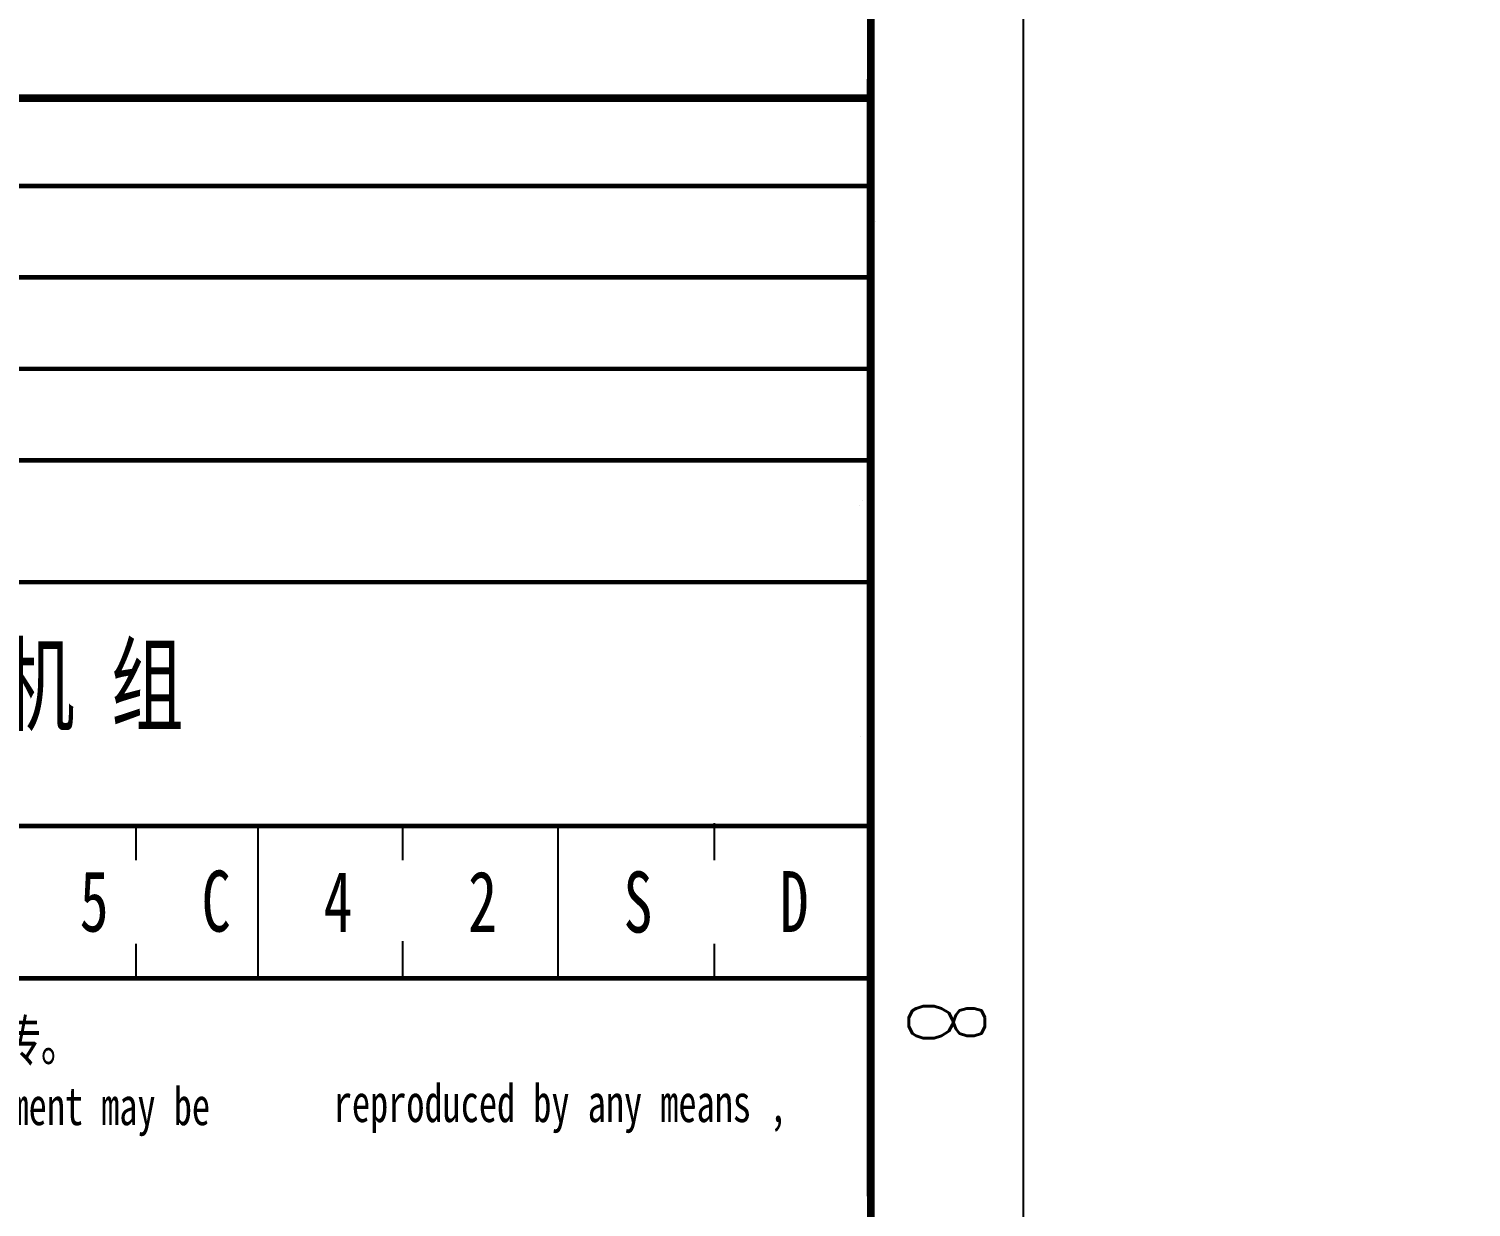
# Model space of a CAD drawing. Header units: inches. Extents: x 4934 to 62552, y 337132 to 403113.
# Drawn here: x 43722 to 48455, y 342673 to 346540 of the extents above; entities that cross this region are included whole.
import ezdxf

# ---------------------------------------------------------------- set-up
doc = ezdxf.new("R2010")
doc.units = ezdxf.units.IN
doc.header["$MEASUREMENT"] = 0
doc.layers.add('1', color=7, linetype='Continuous')
doc.styles.add('HZbine', font='txt_____.ttf', dxfattribs={"width": 0.7, "bigfont": 'HZTXT'})
doc.styles.get("Standard").update_dxf_attribs({"font": 'txt', "bigfont": 'gbcbig.shx'})
doc.styles.add('宋体', font='', dxfattribs={"width": 0.7})
doc.styles.get('宋体').set_extended_font_data('SimSun')
doc.dimstyles.new('Standard-yuanban', dxfattribs={"dimtxt": 800, "dimasz": 0.18, "dimexe": 0.18, "dimexo": 0.0625, "dimgap": 0.09, "dimtad": 0, "dimtih": 1, "dimtoh": 1, "dimdec": 4, "dimlfac": 0.02, "dimzin": 0, "dimdsep": 46, "dimtxsty": 'Standard', "dimcen": 0.09, "dimadec": 0, "dimazin": 0, "dimtfac": 1, "dimtdec": 4, "dimtofl": 0, "dimtmove": 0, "dimatfit": 3, "dimfxl": 1, "dimtolj": 1, "dimtzin": 0, "dimarcsym": 0})

# ---------------------------------------------------------------- blocks, each defined once
blk = doc.blocks.new('图签')
at = {"layer": '1'}
for p, q in [((-0.198, 59.709), (-0.198, 133.013)), ((0, 60.055), (0, 131.762)), ((-0.526, 105.359), (-0.526, 105.359)), ((-0.526, 105.359), (-0.526, 105.359)), ((-0.526, 105.359), (-0.526, 105.359)), ((-0.526, 105.359), (-0.526, 105.359)), ((-0.723, 105.013), (-0.723, 105.013)), ((-0.723, 105.013), (-0.723, 105.013)), ((-0.723, 105.013), (-0.723, 105.013)), ((-0.723, 105.013), (-0.723, 105.013)), ((-48.198, 81.763), (-48.198, 84)), ((-40.198, 74), (-40.198, 84)), ((-30.708, 81.753), (-30.708, 84)), ((-20.506, 73.94), (-20.506, 83.94)), ((-10.259, 81.763), (-10.259, 84.172)), ((-48.198, 74), (-48.198, 76.266)), ((-30.708, 74.093), (-30.708, 76.438)), ((-10.259, 74), (-10.259, 76.266)), ((-0.198, 74), (-180.198, 74))]:
    blk.add_line(p, q, dxfattribs=at)
at = {"layer": '1', "color": 7}
for p, q in [((0.338, 123.67), (0.338, 123.67)), ((0.338, 123.67), (0.338, 123.67)), ((0.338, 123.67), (0.338, 123.67)), ((0.338, 123.67), (0.338, 123.67)), ((-0.693, 89.896), (-0.693, 89.896)), ((-0.693, 89.896), (-0.693, 89.896)), ((-0.693, 89.896), (-0.693, 89.896)), ((-0.693, 89.896), (-0.693, 89.896))]:
    blk.add_line(p, q, dxfattribs=at)
at = {"layer": '1', "color": 7, "const_width": 0.5}
blk.add_lwpolyline([(-180, 0), (0, 0), (0, 131.762), (-180, 131.762)], close=True, dxfattribs=at)
at = {"layer": '1', "color": 7, "const_width": 0.3}
for points in [[(-180.198, 126), (-0.198, 126)], [(-180.198, 120), (-0.198, 120)], [(-180.198, 114), (-0.198, 114)], [(-180.198, 108), (-0.198, 108)], [(-180.198, 100), (-0.198, 100)], [(-180.198, 84), (-0.198, 84)], [(-180.198, 74), (-0.198, 74)], [(-180, 74), (0, 74)]]:
    blk.add_lwpolyline(points, dxfattribs=at)
at = {"linetype": 'Continuous', "attachment_point": 5, "style": '宋体'}
for s, width, heights, insert, char_height in [('浙 江 金 七 门 核 电 厂 1、2 号 机 组', 163.69906, [-6.648], (-89.207, 92.989), 5), ('5', 5.7748, [-4], (-50.962, 79.033), 4), ('C', 5.7748, [-4], (-42.962, 79.033), 4), ('4', 5.7748, [-4], (-34.962, 79.033), 4), ('2', 5.7748, [-4], (-25.472, 79.033), 4), ('S', 5.7748, [-4], (-15.27, 78.973), 4), ('D', 5.7748, [-4], (-5.024, 79.033), 4)]:
    blk.add_mtext_dynamic_manual_height_columns(s, width=width, gutter_width=1, heights=heights, dxfattribs=dict(at, insert=insert, char_height=char_height))
at = {"layer": '1', "color": 7, "ltscale": 0.8, "style": '宋体', "width": 0.7}
for s, height, p in [('本文件产权属中国核电工程有限公司（CNPE）所有，未经书面许可，不得以任何方式复制、传播、发表和外传。', 2.7, (-178.198, 68.56)), ('This document is the property of China Nuclear Power Engineering CO.,LTD (CNPE) , no part of this document may be', 2.5, (-177.884, 64.365)), ('reproduced by any means , ', 2.5, (-35.239, 64.565))]:
    blk.add_text(s, height=height, dxfattribs=at).set_placement(p)
blk = doc.blocks.new('*U5')
blk.add_blockref('图签', (0, 0))
blk = doc.blocks.new('*D4')
at = {"color": 0, "lineweight": -2, "transparency": 16777216}
for p, q in [((46984.5, 398670.2), (59741.2, 398670.2)), ((59741, 398670), (59741, 369345.2)), ((59741, 339220.3), (59741, 368545.1)), ((46984.5, 339220.2), (59741.2, 339220.2))]:
    blk.add_line(p, q, dxfattribs=at)
at = {"color": 0, "transparency": 16777216}
for points in [[(59740.9, 398670), (59741, 398670), (59741, 398670.2)], [(59740.9, 339220.3), (59741, 339220.3), (59741, 339220.2)]]:
    blk.add_solid(points, dxfattribs=at)
at = {"layer": 'Defpoints', "color": 0, "transparency": 16777216}
for p in [(46984.4, 398670.2), (59741, 398670.2), (46984.4, 339220.2)]:
    blk.add_point(p, dxfattribs=at)
at = {"color": 0, "transparency": 16777216, "insert": (59741, 368945.2), "char_height": 800, "attachment_point": 5}
blk.add_mtext('\\A1;1189.0000', dxfattribs=at)

msp = doc.modelspace()

# ---------------------------------------------------------------- linework, layer by layer
at = {"color": 4, "flags": 128}
msp.add_lwpolyline([(46984.44132, 398670.15573), (46984.44132, 339220.15573)], dxfattribs=at)
at = {"const_width": 25}
msp.add_lwpolyline([(46484.44132, 397420.15573), (46484.44132, 339724.15573), (5434.44132, 339724.15573), (5434.44132, 397420.15573)], close=True, dxfattribs=at)

# ---------------------------------------------------------------- block references
at = {"xscale": 50, "yscale": 50, "zscale": 50}
msp.add_blockref('*U5', (46484.44132, 339724.15573), dxfattribs=at)

# ---------------------------------------------------------------- texts
at = {"color": 0, "style": 'HZbine', "width": 0.7}
msp.add_text('8', height=250, rotation=270, dxfattribs=at).set_placement((46609.44132, 343355.42507))

# ---------------------------------------------------------------- dimensions: what is measured, and where the dimension line sits
dim = msp.add_linear_dim(base=(59740.97563, 398670.15573), p1=(46984.44132, 339220.15573), p2=(46984.44132, 398670.15573), angle=90, dimstyle='Standard-yuanban')
dim.commit()
dim.dimension.update_dxf_attribs({"geometry": '*D4', "text_midpoint": (59740.97563, 368945.15573)})

doc.saveas('drawing.dxf')
